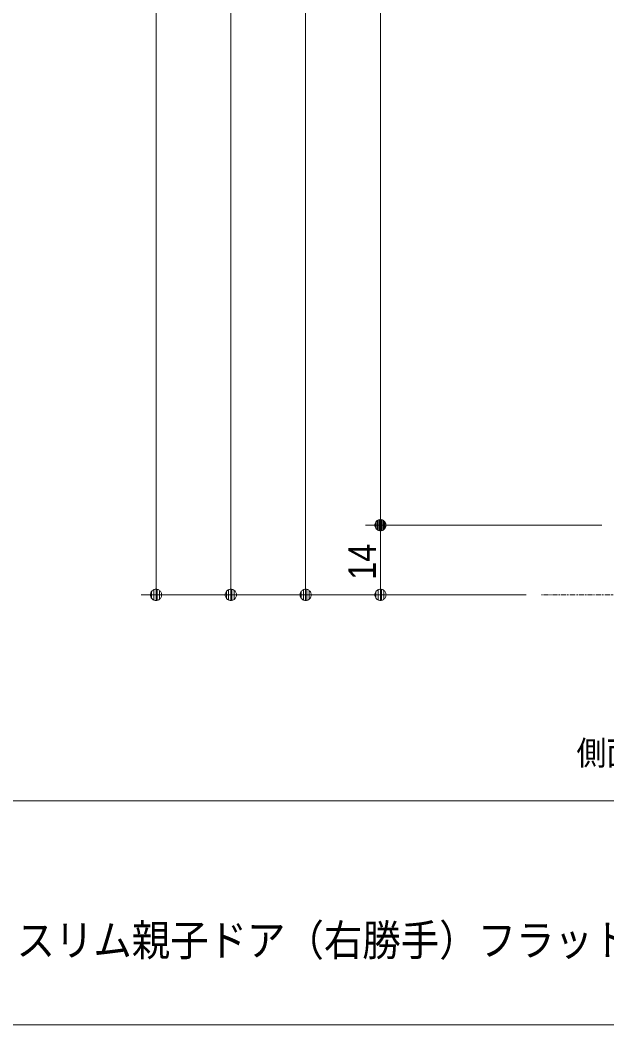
# Model space of a CAD drawing. Units: millimetres, scale not verified. Extents: x -4547 to 4547, y -2284 to 2284.
# Drawn here: x -2723 to -2135, y -2078 to -1069 of the extents above; entities that cross this region are included whole.
import ezdxf
from ezdxf.enums import TextEntityAlignment as Align

# ---------------------------------------------------------------- set-up
doc = ezdxf.new("R2010")
doc.units = ezdxf.units.MM
doc.header["$LTSCALE"] = 20
doc.linetypes.add('DOUBLE_CHAIN1', pattern=[8.8, 5, -1, 0.6, -0.6, 0.6, -1])
for name, color, linetype, lineweight in [('0-0_3一般', 7, 'Continuous', 9), ('0-2_0', 7, 'Continuous', 9), ('0-3_2寸法-3', 7, 'Continuous', 9), ('0-4_2寸法-1', 7, 'Continuous', 9), ('0-5_1図面枠', 7, 'Continuous', 9)]:
    doc.layers.add(name, color=color, linetype=linetype, lineweight=lineweight)
doc.styles.add('ＭＳ ゴシック', font='')
doc.styles.add('ＭＳ Ｐゴシック', font='')
doc.styles.get('ＭＳ ゴシック').set_extended_font_data('MS Gothic')
doc.styles.get('ＭＳ Ｐゴシック').set_extended_font_data('MS PGothic')

# ---------------------------------------------------------------- blocks, each defined once
blk = doc.blocks.new('グループ-69')
at = {"layer": '0-0_3一般', "linetype": 'DOUBLE_CHAIN1'}
blk.add_line((-4200, -32920), (-17200, -32920), dxfattribs=at)
blk = doc.blocks.new('グループ-76')
at = {"layer": '0-0_3一般'}
blk.add_blockref('グループ-69', (0, 0), dxfattribs=at)
blk = doc.blocks.new('_Dot')
at = {"layer": '0-2_0'}
for p, q in [((-10, 0), (-20, 0)), ((9.78, 2), (-9.78, 2)), ((7.99, 6), (-7.99, 6)), ((9.16, -3.98), (-9.16, -3.98)), ((6, -7.98), (-6, -7.98))]:
    blk.add_line(p, q, dxfattribs=at)
for points in [[(10, 0), (9.92, 1.25), (9.69, 2.49), (9.3, 3.68), (8.76, 4.82), (8.09, 5.88), (7.29, 6.85), (6.37, 7.71), (5.36, 8.44), (4.26, 9.05), (3.09, 9.51), (1.87, 9.82), (0.63, 9.98), (-0.63, 9.98), (-1.87, 9.82), (-3.09, 9.51), (-4.26, 9.05), (-5.36, 8.44), (-6.37, 7.71), (-7.29, 6.85), (-8.09, 5.88), (-8.76, 4.82), (-9.3, 3.68), (-9.69, 2.49), (-9.92, 1.25), (-10, 0), (0, 0)], [(-10, 0), (-9.92, -1.25), (-9.69, -2.49), (-9.3, -3.68), (-8.76, -4.82), (-8.09, -5.88), (-7.29, -6.85), (-6.37, -7.71), (-5.36, -8.44), (-4.26, -9.05), (-3.09, -9.51), (-1.87, -9.82), (-0.63, -9.98), (0.63, -9.98), (1.87, -9.82), (3.09, -9.51), (4.26, -9.05), (5.36, -8.44), (6.37, -7.71), (7.29, -6.85), (8.09, -5.88), (8.76, -4.82), (9.3, -3.68), (9.69, -2.49), (9.92, -1.25), (10, 0), (0, 0)]]:
    blk.add_lwpolyline(points, close=True, dxfattribs=at)
blk = doc.blocks.new('グループ-135')
at = {"layer": '0-5_1図面枠'}
blk.add_line((-60000, -37050), (60000, -37050), dxfattribs=at)
blk.add_lwpolyline([(-60000, 41550), (60000, 41550), (60000, -41550), (-60000, -41550)], close=True, dxfattribs=at)
blk = doc.blocks.new('図面枠')
at = {"layer": '0-5_1図面枠'}
blk.add_blockref('グループ-135', (0, 0), dxfattribs=at)

msp = doc.modelspace()

# ---------------------------------------------------------------- linework, layer by layer
at = {"layer": '0-4_2寸法-1'}
for p, q in [((-2586.58, 206.74), (-2586.58, -1634.74)), ((-2511.58, 191.74), (-2511.58, -1634.74)), ((-2436.58, 161.74), (-2436.58, -1634.74)), ((-2361.58, -1564.74), (-2361.58, 101.74)), ((-2139.63, -1576), (-2376.58, -1576)), ((-2139.63, -1576), (-2376.58, -1576)), ((-2361.58, -1587.26), (-2361.58, -1634.74)), ((-2526.58, -1646), (-2601.58, -1646)), ((-2451.58, -1646), (-2526.58, -1646)), ((-2376.58, -1646), (-2451.58, -1646)), ((-2215.62, -1646), (-2376.58, -1646))]:
    msp.add_line(p, q, dxfattribs=at)

# ---------------------------------------------------------------- block references
at = {"layer": '0-0_3一般', "xscale": 0.05, "yscale": 0.05}
msp.add_blockref('グループ-76', (-1340.62, 0), dxfattribs=at)
at = {"layer": '0-4_2寸法-1', "xscale": 0.5627563, "yscale": 0.5627563}
for p, rotation in [((-2361.58, -1576), 270), ((-2361.58, -1576), 90), ((-2586.58, -1646), 270), ((-2511.58, -1646), 270), ((-2436.58, -1646), 270), ((-2361.58, -1646), 270)]:
    msp.add_blockref('_Dot', p, dxfattribs=dict(at, rotation=rotation))
at = {"layer": '0-5_1図面枠', "xscale": 0.05, "yscale": 0.05}
msp.add_blockref('図面枠', (-1340.62, 0), dxfattribs=at)

# ---------------------------------------------------------------- texts
at = {"layer": '0-3_2寸法-3', "style": 'ＭＳ ゴシック', "width": 0.9}
msp.add_text('側面\u3000', height=24.34, dxfattribs=at).set_placement((-2165.05, -1824.09), align=Align.BOTTOM_LEFT)
at = {"layer": '0-4_2寸法-1', "style": 'ＭＳ Ｐゴシック', "width": 0.9}
msp.add_text('14', height=27.57, rotation=90, dxfattribs=at).set_placement((-2357.86, -1630.81), align=Align.BOTTOM_LEFT)
at = {"layer": '0-5_1図面枠', "style": 'ＭＳ ゴシック', "width": 0.9}
msp.add_text('クアドロスリム親子ドア（右勝手）フラット戸当たり', height=31.38, dxfattribs=at).set_placement((-2880.54, -2017.62), align=Align.BOTTOM_LEFT)

doc.saveas('drawing.dxf')
